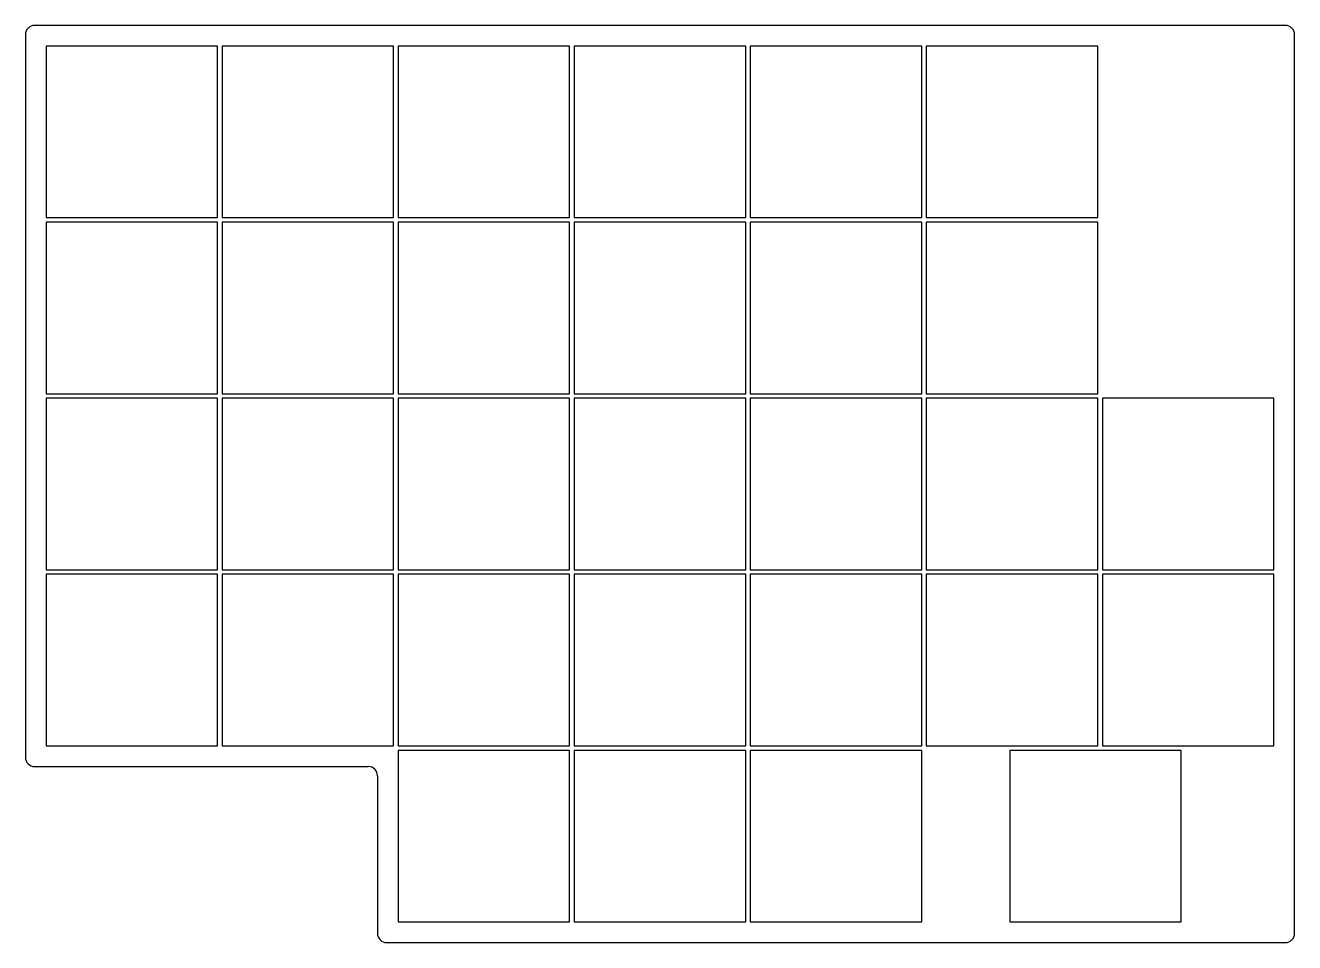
# Model space of a CAD drawing. Header units: millimetres. Extents: x 138 to 276, y -180 to -82.
import ezdxf

# ---------------------------------------------------------------- set-up
doc = ezdxf.new("R2010")
doc.units = ezdxf.units.MM

msp = doc.modelspace()

# ---------------------------------------------------------------- linework, layer by layer
for p, q in [((274.500296, -81.5), (139.5, -81.5)), ((138.5, -82.5), (138.5, -160.5)), ((275.5, -149.999836), (275.500296, -82.500004)), ((159.25, -83.75), (140.75, -83.75)), ((140.75, -83.75), (140.75, -102.25)), ((159.25, -102.25), (159.25, -83.75)), ((178.25, -83.75), (159.75, -83.75)), ((159.75, -83.75), (159.75, -102.25)), ((178.25, -102.25), (178.25, -83.75)), ((197.25, -83.75), (178.75, -83.75)), ((178.75, -83.75), (178.75, -102.25)), ((197.25, -102.25), (197.25, -83.75)), ((216.25, -83.75), (197.75, -83.75)), ((197.75, -83.75), (197.75, -102.25)), ((216.25, -102.25), (216.25, -83.75)), ((235.25, -83.75), (216.75, -83.75)), ((216.75, -83.75), (216.75, -102.25)), ((235.25, -102.25), (235.25, -83.75)), ((254.25, -83.75), (235.75, -83.75)), ((235.75, -83.75), (235.75, -102.25)), ((254.25, -102.25), (254.25, -83.75)), ((140.75, -102.25), (159.25, -102.25)), ((159.25, -102.75), (140.75, -102.75)), ((140.75, -102.75), (140.75, -121.25)), ((159.25, -121.25), (159.25, -102.75)), ((159.75, -102.25), (178.25, -102.25)), ((178.25, -102.75), (159.75, -102.75)), ((159.75, -102.75), (159.75, -121.25)), ((178.25, -121.25), (178.25, -102.75)), ((178.75, -102.25), (197.25, -102.25)), ((197.25, -102.75), (178.75, -102.75)), ((178.75, -102.75), (178.75, -121.25)), ((197.25, -121.25), (197.25, -102.75)), ((197.75, -102.25), (216.25, -102.25)), ((216.25, -102.75), (197.75, -102.75)), ((197.75, -102.75), (197.75, -121.25)), ((216.25, -121.25), (216.25, -102.75)), ((216.75, -102.25), (235.25, -102.25)), ((235.25, -102.75), (216.75, -102.75)), ((216.75, -102.75), (216.75, -121.25)), ((235.25, -121.25), (235.25, -102.75)), ((235.75, -102.25), (254.25, -102.25)), ((254.25, -102.75), (235.75, -102.75)), ((235.75, -102.75), (235.75, -121.25)), ((254.25, -121.25), (254.25, -102.75)), ((140.75, -121.25), (159.25, -121.25)), ((159.25, -121.75), (140.75, -121.75)), ((140.75, -121.75), (140.75, -140.25)), ((159.25, -140.25), (159.25, -121.75)), ((159.75, -121.25), (178.25, -121.25)), ((178.25, -121.75), (159.75, -121.75)), ((159.75, -121.75), (159.75, -140.25)), ((178.25, -140.25), (178.25, -121.75)), ((178.75, -121.25), (197.25, -121.25)), ((197.25, -121.75), (178.75, -121.75)), ((178.75, -121.75), (178.75, -140.25)), ((197.25, -140.25), (197.25, -121.75)), ((197.75, -121.25), (216.25, -121.25)), ((216.25, -121.75), (197.75, -121.75)), ((197.75, -121.75), (197.75, -140.25)), ((216.25, -140.25), (216.25, -121.75)), ((216.75, -121.25), (235.25, -121.25)), ((235.25, -121.75), (216.75, -121.75)), ((216.75, -121.75), (216.75, -140.25)), ((235.25, -140.25), (235.25, -121.75)), ((235.75, -121.25), (254.25, -121.25)), ((254.25, -121.75), (235.75, -121.75)), ((235.75, -121.75), (235.75, -140.25)), ((254.25, -140.25), (254.25, -121.75)), ((273.25, -121.75), (254.75, -121.75)), ((254.75, -121.75), (254.75, -140.25)), ((273.25, -140.25), (273.25, -121.75)), ((140.75, -140.25), (159.25, -140.25)), ((159.25, -140.75), (140.75, -140.75)), ((140.75, -140.75), (140.75, -159.25)), ((159.25, -159.25), (159.25, -140.75)), ((159.75, -140.25), (178.25, -140.25)), ((178.25, -140.75), (159.75, -140.75)), ((159.75, -140.75), (159.75, -159.25)), ((178.25, -159.25), (178.25, -140.75)), ((178.75, -140.25), (197.25, -140.25)), ((197.25, -140.75), (178.75, -140.75)), ((178.75, -140.75), (178.75, -159.25)), ((197.25, -159.25), (197.25, -140.75)), ((197.75, -140.25), (216.25, -140.25)), ((216.25, -140.75), (197.75, -140.75)), ((197.75, -140.75), (197.75, -159.25)), ((216.25, -159.25), (216.25, -140.75)), ((216.75, -140.25), (235.25, -140.25)), ((235.25, -140.75), (216.75, -140.75)), ((216.75, -140.75), (216.75, -159.25)), ((235.25, -159.25), (235.25, -140.75)), ((235.75, -140.25), (254.25, -140.25)), ((254.25, -140.75), (235.75, -140.75)), ((235.75, -140.75), (235.75, -159.25)), ((254.25, -159.25), (254.25, -140.75)), ((254.75, -140.25), (273.25, -140.25)), ((273.25, -140.75), (254.75, -140.75)), ((254.75, -140.75), (254.75, -159.25)), ((273.25, -159.25), (273.25, -140.75)), ((275.504836, -179.499836), (275.5, -150.000004)), ((140.75, -159.25), (159.25, -159.25)), ((159.75, -159.25), (178.25, -159.25)), ((178.75, -159.25), (197.25, -159.25)), ((197.25, -159.75), (178.75, -159.75)), ((178.75, -159.75), (178.75, -178.25)), ((197.25, -178.25), (197.25, -159.75)), ((197.75, -159.25), (216.25, -159.25)), ((216.25, -159.75), (197.75, -159.75)), ((197.75, -159.75), (197.75, -178.25)), ((216.25, -178.25), (216.25, -159.75)), ((216.75, -159.25), (235.25, -159.25)), ((235.25, -159.75), (216.75, -159.75)), ((216.75, -159.75), (216.75, -178.25)), ((235.25, -178.25), (235.25, -159.75)), ((235.75, -159.25), (254.25, -159.25)), ((263.25, -159.75), (244.75, -159.75)), ((244.75, -159.75), (244.75, -178.25)), ((254.75, -159.25), (273.25, -159.25)), ((263.25, -178.25), (263.25, -159.75)), ((139.5, -161.5), (175.5, -161.5)), ((176.5, -162.5), (176.5, -179.5)), ((178.75, -178.25), (197.25, -178.25)), ((197.75, -178.25), (216.25, -178.25)), ((216.75, -178.25), (235.25, -178.25)), ((244.75, -178.25), (263.25, -178.25)), ((177.5, -180.5), (274.504836, -180.5))]:
    msp.add_line(p, q)
for centre, start, end in [((139.5, -82.5), 90, 180), ((274.500296, -82.5), 359.9997477, 90), ((276.5, -149.999841), 179.9997484, 180.0093908), ((139.5, -160.5), 180, 270), ((175.5, -162.5), 0, 90), ((177.5, -179.5), 180, 270), ((274.504836, -179.5), 270, 0.0093908)]:
    msp.add_arc(centre, 1, start, end)

doc.saveas('drawing.dxf')
